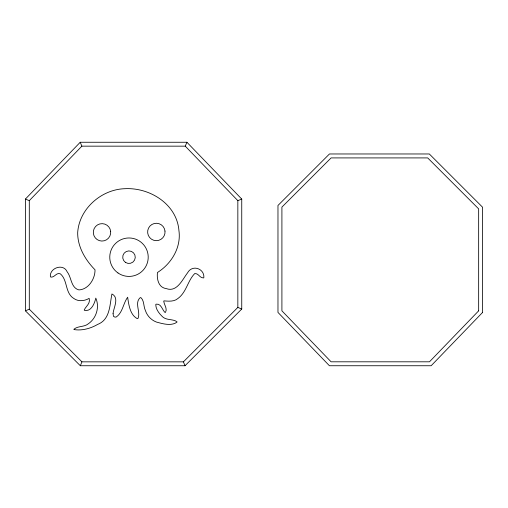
<?xml version="1.0" encoding="UTF-8"?>
<svg xmlns="http://www.w3.org/2000/svg" width="508" height="508" viewBox="0 0 508 508"><rect width="100%" height="100%" fill="white"/><g stroke="black" fill="none" stroke-linecap="round" stroke-linejoin="round"><path stroke-width="0.76" d="M80.328 365.741L185.026 365.741L241.744 309.029L241.744 199.072L186.919 142.259L80.226 142.259L25.4 199.072L25.4 310.82L80.328 365.741L81.94 361.842L183.413 361.842L237.839 307.416L237.839 200.647L185.261 146.158L81.877 146.158L29.299 200.647L29.299 309.201L81.94 361.842M185.261 146.158L186.919 142.259M25.4 310.82L29.299 309.201M237.839 200.647L241.744 199.072M25.4 199.072L29.299 200.647M237.839 307.416L241.744 309.029M80.226 142.259L81.877 146.158M183.413 361.842L185.026 365.741M113.062 313.519L113.462 316.313L114.802 317.062L116.053 317.106C122.701 312.839 123.171 303.32 127.66 297.224C128.708 304.654 130.054 314.941 137.325 318.681L138.113 318.268C140.703 311.849 134.258 302.825 140.176 297.688L140.862 297.599C144.361 300.634 143.402 306.591 145.421 310.585C147.104 315.817 151.232 320.053 156.343 322.028C162.693 323.755 171.069 326.32 176.924 322.218L176.968 321.716C172.517 318.605 165.652 320.726 161.766 315.995C158.731 312.972 155.797 309.023 155.759 304.571L156.096 304.146C161.258 303.378 162.179 309.893 165.011 312.503L165.487 312.344C167.691 308.82 164.141 304.851 163.741 301.288L163.887 300.857C168.605 301.276 174.269 301.828 178.098 298.367C186.525 292.113 187.808 280.416 194.799 273.514C198.603 273.234 199.733 278.092 203.41 277.952L203.835 277.717C204.699 268.7 192.291 264.033 187.496 272.942C182.41 279.527 177.044 292.557 166.287 288.608C158.477 287.642 156.674 279.032 157.455 272.504C171.475 263.722 181.331 247.434 178.93 230.556C176.847 204.146 149.777 187.344 124.911 188.697C101.511 189.351 79.235 208.705 77.686 232.524C77.464 246.742 85.325 259.937 95.021 269.805C95.193 278.79 88.525 289.496 78.905 289.916C70.777 287.757 71.679 277.482 67.164 271.818C63.271 262.89 49.257 268.097 50.387 276.796L51.098 277.146C54.204 277.285 55.664 273.933 58.56 273.475L60.344 273.831C67.812 280.13 64.897 292.767 73.577 298.323C78.13 301.79 84.455 301.123 89.167 298.367C90.678 303.676 85.788 306.229 84.207 309.994L84.455 310.344C91.326 311.899 94.615 303.339 95.796 298.094C99.771 307.086 96.406 318.122 88.443 323.717C84.328 327.235 78.061 325.749 73.946 329.197L73.933 329.546C81.813 330.918 90.602 328.536 97.542 324.466C110.312 319.589 109.633 304.883 111.931 293.967C119.539 297.739 113.627 307.607 113.062 313.519M110.674 231.464L110.604 233.737A8.706 8.706 0 0 1 97.13 239.56A8.706 8.706 0 0 1 97.542 224.885A8.706 8.706 0 0 1 110.674 231.464M164.992 231.076L164.929 233.35A8.706 8.706 0 0 1 151.447 239.173A8.706 8.706 0 0 1 151.867 224.498A8.706 8.706 0 0 1 164.992 231.076M478.657 310.832L429.47 361.804L331.095 361.804L281.908 310.832L281.908 207.099L331.095 157.912L427.685 157.912L478.657 208.883L478.657 310.832M482.6 312.42L431.146 365.741L329.425 365.741L277.971 312.42L277.971 205.467L329.463 153.968L429.317 153.968L482.6 207.251L482.6 312.42M117.989 272.961A19.228 19.228 0 0 0 148.145 258.839A19.228 19.228 0 0 0 120.834 239.782A19.228 19.228 0 0 0 117.989 272.961M125.476 262.401A6.287 6.287 0 0 0 135.255 257.626A6.287 6.287 0 0 0 126.232 251.543A6.287 6.287 0 0 0 125.476 262.401"/></g></svg>
